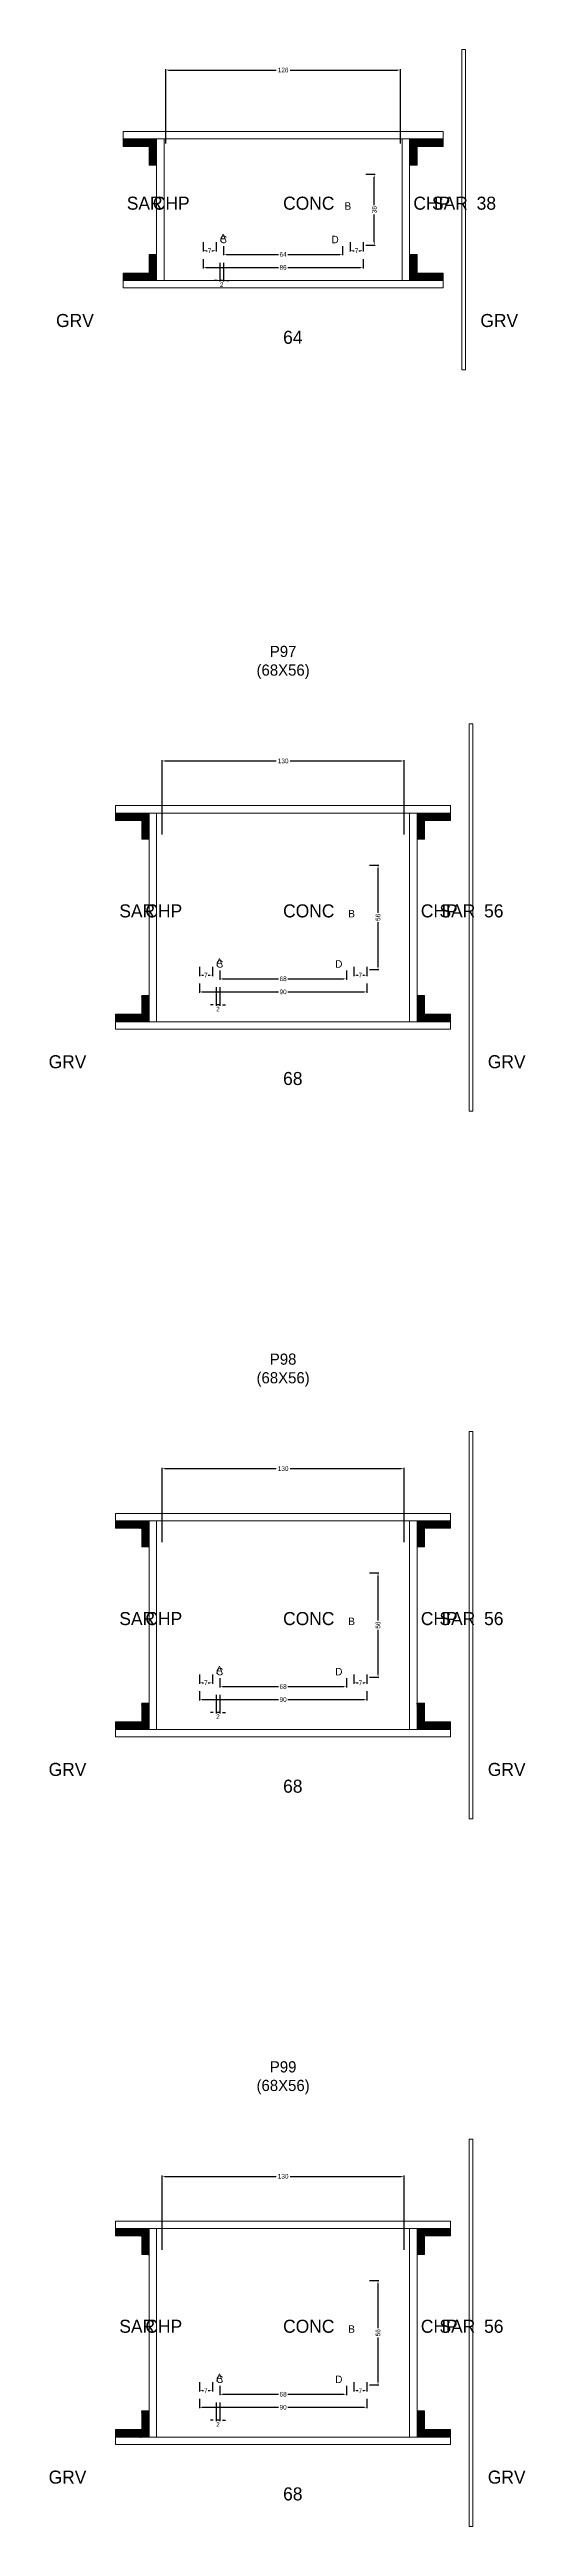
# Model space of a CAD drawing. Header units: centimetres. Extents: x -10500 to 4121, y -45226 to 295.
# Drawn here: x -126 to 130, y -20864 to -19534 of the extents above; entities that cross this region are included whole.
import ezdxf

# ---------------------------------------------------------------- set-up
doc = ezdxf.new("R2010")
doc.units = ezdxf.units.CM
for name, color, linetype in [('COTA', 241, 'Continuous'), ('Hachura', 251, 'Continuous'), ('NOMENCLATURA', 7, 'Continuous'), ('SARRAFO', 251, 'Continuous'), ('Texto Seção', 7, 'Continuous')]:
    doc.layers.add(name, color=color, linetype=linetype)
doc.dimstyles.new('cotax2', dxfattribs={"dimtxt": 2.5, "dimasz": 1.5, "dimexe": 0.5, "dimexo": 0.5, "dimgap": 0.5, "dimtad": 1, "dimcen": 2.5, "dimazin": 3, "dimtfac": 1, "dimtmove": 0, "dimatfit": 3})

# ---------------------------------------------------------------- blocks, each defined once
blk = doc.blocks.new('_CLOSEDFILLED')
at = {"color": 0, "linetype": 'BYBLOCK'}
blk.add_solid([(-1, 0.16), (0, 0), (-1, -0.16)], dxfattribs=at)
blk = doc.blocks.new('*D1366')
for p, q in [((-43, -19646.5), (-43, -19651.5)), ((-41.5, -19651), (-2.5, -19651)), ((2.5, -19651), (41.5, -19651)), ((43, -19646.5), (43, -19651.5))]:
    blk.add_line(p, q)
at = {"layer": 'Defpoints'}
for p in [(-43, -19646), (-43, -19651), (43, -19646)]:
    blk.add_point(p, dxfattribs=at)
at = {"layer": 'COTA', "xscale": 1.5, "yscale": 1.5, "rotation": 180}
blk.add_blockref('_CLOSEDFILLED', (-43, -19651), dxfattribs=at)
at = {"layer": 'COTA', "xscale": 1.5, "yscale": 1.5}
blk.add_blockref('_CLOSEDFILLED', (43, -19651), dxfattribs=at)
at = {"layer": 'COTA', "insert": (0, -19651), "char_height": 2.5, "attachment_point": 5}
blk.add_mtext('86', dxfattribs=at)
blk = doc.blocks.new('*D1367')
for p, q in [((-32, -19639.5), (-32, -19644.5)), ((-30.5, -19644), (-2.5, -19644)), ((2.5, -19644), (30.5, -19644)), ((32, -19639.5), (32, -19644.5))]:
    blk.add_line(p, q)
at = {"layer": 'Defpoints'}
for p in [(-32, -19639), (-32, -19644), (32, -19639)]:
    blk.add_point(p, dxfattribs=at)
at = {"layer": 'COTA', "xscale": 1.5, "yscale": 1.5, "rotation": 180}
blk.add_blockref('_CLOSEDFILLED', (-32, -19644), dxfattribs=at)
at = {"layer": 'COTA', "xscale": 1.5, "yscale": 1.5}
blk.add_blockref('_CLOSEDFILLED', (32, -19644), dxfattribs=at)
at = {"layer": 'COTA', "insert": (0, -19644), "char_height": 2.5, "attachment_point": 5}
blk.add_mtext('64', dxfattribs=at)
blk = doc.blocks.new('*D1368')
for p, q in [((44.5, -19601), (49.5, -19601)), ((49, -19617.5), (49, -19602.5)), ((49, -19637.5), (49, -19622.5)), ((44.5, -19639), (49.5, -19639))]:
    blk.add_line(p, q)
at = {"layer": 'Defpoints'}
for p in [(44, -19601), (44, -19639), (49, -19639)]:
    blk.add_point(p, dxfattribs=at)
at = {"layer": 'COTA', "xscale": 1.5, "yscale": 1.5}
for p, rotation in [((49, -19601), 90), ((49, -19639), 270)]:
    blk.add_blockref('_CLOSEDFILLED', p, dxfattribs=dict(at, rotation=rotation))
at = {"layer": 'COTA', "insert": (49, -19620), "char_height": 2.5, "attachment_point": 5, "rotation": 90}
blk.add_mtext('38', dxfattribs=at)
blk = doc.blocks.new('*D1369')
for p, q in [((-43, -19637.5), (-43, -19642.5)), ((-41.5, -19642), (-40.75, -19642)), ((-38.25, -19642), (-37.5, -19642)), ((-36, -19637.5), (-36, -19642.5))]:
    blk.add_line(p, q)
at = {"layer": 'Defpoints'}
for p in [(-43, -19637), (-43, -19642), (-36, -19637)]:
    blk.add_point(p, dxfattribs=at)
at = {"layer": 'COTA', "xscale": 1.5, "yscale": 1.5, "rotation": 180}
blk.add_blockref('_CLOSEDFILLED', (-43, -19642), dxfattribs=at)
at = {"layer": 'COTA', "xscale": 1.5, "yscale": 1.5}
blk.add_blockref('_CLOSEDFILLED', (-36, -19642), dxfattribs=at)
at = {"layer": 'COTA', "insert": (-39.5, -19642), "char_height": 2.5, "attachment_point": 5}
blk.add_mtext('7', dxfattribs=at)
blk = doc.blocks.new('*D1370')
for p, q in [((36, -19637.5), (36, -19642.5)), ((37.5, -19642), (38.25, -19642)), ((40.75, -19642), (41.5, -19642)), ((43, -19637.5), (43, -19642.5))]:
    blk.add_line(p, q)
at = {"layer": 'Defpoints'}
for p in [(36, -19637), (36, -19642), (43, -19637)]:
    blk.add_point(p, dxfattribs=at)
at = {"layer": 'COTA', "xscale": 1.5, "yscale": 1.5, "rotation": 180}
blk.add_blockref('_CLOSEDFILLED', (36, -19642), dxfattribs=at)
at = {"layer": 'COTA', "xscale": 1.5, "yscale": 1.5}
blk.add_blockref('_CLOSEDFILLED', (43, -19642), dxfattribs=at)
at = {"layer": 'COTA', "insert": (39.5, -19642), "char_height": 2.5, "attachment_point": 5}
blk.add_mtext('7', dxfattribs=at)
blk = doc.blocks.new('*D1371')
for p, q in [((-63, -19584.5), (-63, -19544.5)), ((-61.5, -19545), (-3.75, -19545)), ((3.75, -19545), (61.5, -19545)), ((63, -19584.5), (63, -19544.5))]:
    blk.add_line(p, q)
at = {"layer": 'Defpoints'}
for p in [(-63, -19545), (-63, -19585), (63, -19585)]:
    blk.add_point(p, dxfattribs=at)
at = {"layer": 'COTA', "xscale": 1.5, "yscale": 1.5, "rotation": 180}
blk.add_blockref('_CLOSEDFILLED', (-63, -19545), dxfattribs=at)
at = {"layer": 'COTA', "xscale": 1.5, "yscale": 1.5}
blk.add_blockref('_CLOSEDFILLED', (63, -19545), dxfattribs=at)
at = {"layer": 'COTA', "insert": (0, -19545), "char_height": 2.5, "attachment_point": 5}
blk.add_mtext('126', dxfattribs=at)
blk = doc.blocks.new('*D1392')
for p, q in [((-45, -20035.5), (-45, -20040.5)), ((-43.5, -20040), (-2.5, -20040)), ((2.5, -20040), (43.5, -20040)), ((45, -20035.5), (45, -20040.5))]:
    blk.add_line(p, q)
at = {"layer": 'Defpoints'}
for p in [(-45, -20035), (-45, -20040), (45, -20035)]:
    blk.add_point(p, dxfattribs=at)
at = {"layer": 'COTA', "xscale": 1.5, "yscale": 1.5, "rotation": 180}
blk.add_blockref('_CLOSEDFILLED', (-45, -20040), dxfattribs=at)
at = {"layer": 'COTA', "xscale": 1.5, "yscale": 1.5}
blk.add_blockref('_CLOSEDFILLED', (45, -20040), dxfattribs=at)
at = {"layer": 'COTA', "insert": (0, -20040), "char_height": 2.5, "attachment_point": 5}
blk.add_mtext('90', dxfattribs=at)
blk = doc.blocks.new('*D1393')
for p, q in [((-34, -20028.5), (-34, -20033.5)), ((34, -20028.5), (34, -20033.5)), ((-32.5, -20033), (-2.5, -20033)), ((2.5, -20033), (32.5, -20033))]:
    blk.add_line(p, q)
at = {"layer": 'Defpoints'}
for p in [(-34, -20028), (34, -20028), (-34, -20033)]:
    blk.add_point(p, dxfattribs=at)
at = {"layer": 'COTA', "xscale": 1.5, "yscale": 1.5, "rotation": 180}
blk.add_blockref('_CLOSEDFILLED', (-34, -20033), dxfattribs=at)
at = {"layer": 'COTA', "xscale": 1.5, "yscale": 1.5}
blk.add_blockref('_CLOSEDFILLED', (34, -20033), dxfattribs=at)
at = {"layer": 'COTA', "insert": (0, -20033), "char_height": 2.5, "attachment_point": 5}
blk.add_mtext('68', dxfattribs=at)
blk = doc.blocks.new('*D1394')
for p, q in [((46.5, -19972), (51.5, -19972)), ((51, -19997.5), (51, -19973.5)), ((51, -20026.5), (51, -20002.5)), ((46.5, -20028), (51.5, -20028))]:
    blk.add_line(p, q)
at = {"layer": 'Defpoints'}
for p in [(46, -19972), (46, -20028), (51, -20028)]:
    blk.add_point(p, dxfattribs=at)
at = {"layer": 'COTA', "xscale": 1.5, "yscale": 1.5}
for p, rotation in [((51, -19972), 90), ((51, -20028), 270)]:
    blk.add_blockref('_CLOSEDFILLED', p, dxfattribs=dict(at, rotation=rotation))
at = {"layer": 'COTA', "insert": (51, -20000), "char_height": 2.5, "attachment_point": 5, "rotation": 90}
blk.add_mtext('56', dxfattribs=at)
blk = doc.blocks.new('*D1395')
for p, q in [((-45, -20026.5), (-45, -20031.5)), ((-38, -20026.5), (-38, -20031.5)), ((-43.5, -20031), (-42.75, -20031)), ((-40.25, -20031), (-39.5, -20031))]:
    blk.add_line(p, q)
at = {"layer": 'Defpoints'}
for p in [(-45, -20026), (-38, -20026), (-45, -20031)]:
    blk.add_point(p, dxfattribs=at)
at = {"layer": 'COTA', "xscale": 1.5, "yscale": 1.5, "rotation": 180}
blk.add_blockref('_CLOSEDFILLED', (-45, -20031), dxfattribs=at)
at = {"layer": 'COTA', "xscale": 1.5, "yscale": 1.5}
blk.add_blockref('_CLOSEDFILLED', (-38, -20031), dxfattribs=at)
at = {"layer": 'COTA', "insert": (-41.5, -20031), "char_height": 2.5, "attachment_point": 5}
blk.add_mtext('7', dxfattribs=at)
blk = doc.blocks.new('*D1396')
for p, q in [((38, -20026.5), (38, -20031.5)), ((45, -20026.5), (45, -20031.5)), ((39.5, -20031), (40.25, -20031)), ((42.75, -20031), (43.5, -20031))]:
    blk.add_line(p, q)
at = {"layer": 'Defpoints'}
for p in [(38, -20026), (45, -20026), (38, -20031)]:
    blk.add_point(p, dxfattribs=at)
at = {"layer": 'COTA', "xscale": 1.5, "yscale": 1.5, "rotation": 180}
blk.add_blockref('_CLOSEDFILLED', (38, -20031), dxfattribs=at)
at = {"layer": 'COTA', "xscale": 1.5, "yscale": 1.5}
blk.add_blockref('_CLOSEDFILLED', (45, -20031), dxfattribs=at)
at = {"layer": 'COTA', "insert": (41.5, -20031), "char_height": 2.5, "attachment_point": 5}
blk.add_mtext('7', dxfattribs=at)
blk = doc.blocks.new('*D1397')
for p, q in [((-65, -19955.5), (-65, -19915.5)), ((-63.5, -19916), (-3.75, -19916)), ((3.75, -19916), (63.5, -19916)), ((65, -19955.5), (65, -19915.5))]:
    blk.add_line(p, q)
at = {"layer": 'Defpoints'}
for p in [(-65, -19916), (-65, -19956), (65, -19956)]:
    blk.add_point(p, dxfattribs=at)
at = {"layer": 'COTA', "xscale": 1.5, "yscale": 1.5, "rotation": 180}
blk.add_blockref('_CLOSEDFILLED', (-65, -19916), dxfattribs=at)
at = {"layer": 'COTA', "xscale": 1.5, "yscale": 1.5}
blk.add_blockref('_CLOSEDFILLED', (65, -19916), dxfattribs=at)
at = {"layer": 'COTA', "insert": (0, -19916), "char_height": 2.5, "attachment_point": 5}
blk.add_mtext('130', dxfattribs=at)
blk = doc.blocks.new('*D1418')
for p, q in [((-45, -20415.5), (-45, -20420.5)), ((45, -20415.5), (45, -20420.5)), ((-43.5, -20420), (-2.5, -20420)), ((2.5, -20420), (43.5, -20420))]:
    blk.add_line(p, q)
at = {"layer": 'Defpoints'}
for p in [(-45, -20415), (45, -20415), (-45, -20420)]:
    blk.add_point(p, dxfattribs=at)
at = {"layer": 'COTA', "xscale": 1.5, "yscale": 1.5, "rotation": 180}
blk.add_blockref('_CLOSEDFILLED', (-45, -20420), dxfattribs=at)
at = {"layer": 'COTA', "xscale": 1.5, "yscale": 1.5}
blk.add_blockref('_CLOSEDFILLED', (45, -20420), dxfattribs=at)
at = {"layer": 'COTA', "insert": (0, -20420), "char_height": 2.5, "attachment_point": 5}
blk.add_mtext('90', dxfattribs=at)
blk = doc.blocks.new('*D1419')
for p, q in [((-34, -20408.5), (-34, -20413.5)), ((-32.5, -20413), (-2.5, -20413)), ((2.5, -20413), (32.5, -20413)), ((34, -20408.5), (34, -20413.5))]:
    blk.add_line(p, q)
at = {"layer": 'Defpoints'}
for p in [(-34, -20408), (-34, -20413), (34, -20408)]:
    blk.add_point(p, dxfattribs=at)
at = {"layer": 'COTA', "xscale": 1.5, "yscale": 1.5, "rotation": 180}
blk.add_blockref('_CLOSEDFILLED', (-34, -20413), dxfattribs=at)
at = {"layer": 'COTA', "xscale": 1.5, "yscale": 1.5}
blk.add_blockref('_CLOSEDFILLED', (34, -20413), dxfattribs=at)
at = {"layer": 'COTA', "insert": (0, -20413), "char_height": 2.5, "attachment_point": 5}
blk.add_mtext('68', dxfattribs=at)
blk = doc.blocks.new('*D1420')
for p, q in [((46.5, -20352), (51.5, -20352)), ((51, -20377.5), (51, -20353.5)), ((51, -20406.5), (51, -20382.5)), ((46.5, -20408), (51.5, -20408))]:
    blk.add_line(p, q)
at = {"layer": 'Defpoints'}
for p in [(46, -20352), (46, -20408), (51, -20408)]:
    blk.add_point(p, dxfattribs=at)
at = {"layer": 'COTA', "xscale": 1.5, "yscale": 1.5}
for p, rotation in [((51, -20352), 90), ((51, -20408), 270)]:
    blk.add_blockref('_CLOSEDFILLED', p, dxfattribs=dict(at, rotation=rotation))
at = {"layer": 'COTA', "insert": (51, -20380), "char_height": 2.5, "attachment_point": 5, "rotation": 90}
blk.add_mtext('56', dxfattribs=at)
blk = doc.blocks.new('*D1421')
for p, q in [((-45, -20406.5), (-45, -20411.5)), ((-43.5, -20411), (-42.75, -20411)), ((-40.25, -20411), (-39.5, -20411)), ((-38, -20406.5), (-38, -20411.5))]:
    blk.add_line(p, q)
at = {"layer": 'Defpoints'}
for p in [(-45, -20406), (-45, -20411), (-38, -20406)]:
    blk.add_point(p, dxfattribs=at)
at = {"layer": 'COTA', "xscale": 1.5, "yscale": 1.5, "rotation": 180}
blk.add_blockref('_CLOSEDFILLED', (-45, -20411), dxfattribs=at)
at = {"layer": 'COTA', "xscale": 1.5, "yscale": 1.5}
blk.add_blockref('_CLOSEDFILLED', (-38, -20411), dxfattribs=at)
at = {"layer": 'COTA', "insert": (-41.5, -20411), "char_height": 2.5, "attachment_point": 5}
blk.add_mtext('7', dxfattribs=at)
blk = doc.blocks.new('*D1422')
for p, q in [((38, -20406.5), (38, -20411.5)), ((39.5, -20411), (40.25, -20411)), ((42.75, -20411), (43.5, -20411)), ((45, -20406.5), (45, -20411.5))]:
    blk.add_line(p, q)
at = {"layer": 'Defpoints'}
for p in [(38, -20406), (38, -20411), (45, -20406)]:
    blk.add_point(p, dxfattribs=at)
at = {"layer": 'COTA', "xscale": 1.5, "yscale": 1.5, "rotation": 180}
blk.add_blockref('_CLOSEDFILLED', (38, -20411), dxfattribs=at)
at = {"layer": 'COTA', "xscale": 1.5, "yscale": 1.5}
blk.add_blockref('_CLOSEDFILLED', (45, -20411), dxfattribs=at)
at = {"layer": 'COTA', "insert": (41.5, -20411), "char_height": 2.5, "attachment_point": 5}
blk.add_mtext('7', dxfattribs=at)
blk = doc.blocks.new('*D1423')
for p, q in [((-65, -20335.5), (-65, -20295.5)), ((65, -20335.5), (65, -20295.5)), ((-63.5, -20296), (-3.75, -20296)), ((3.75, -20296), (63.5, -20296))]:
    blk.add_line(p, q)
at = {"layer": 'Defpoints'}
for p in [(-65, -20296), (-65, -20336), (65, -20336)]:
    blk.add_point(p, dxfattribs=at)
at = {"layer": 'COTA', "xscale": 1.5, "yscale": 1.5, "rotation": 180}
blk.add_blockref('_CLOSEDFILLED', (-65, -20296), dxfattribs=at)
at = {"layer": 'COTA', "xscale": 1.5, "yscale": 1.5}
blk.add_blockref('_CLOSEDFILLED', (65, -20296), dxfattribs=at)
at = {"layer": 'COTA', "insert": (0, -20296), "char_height": 2.5, "attachment_point": 5}
blk.add_mtext('130', dxfattribs=at)
blk = doc.blocks.new('*D1444')
for p, q in [((-45, -20795.5), (-45, -20800.5)), ((-43.5, -20800), (-2.5, -20800)), ((2.5, -20800), (43.5, -20800)), ((45, -20795.5), (45, -20800.5))]:
    blk.add_line(p, q)
at = {"layer": 'Defpoints'}
for p in [(-45, -20795), (-45, -20800), (45, -20795)]:
    blk.add_point(p, dxfattribs=at)
at = {"layer": 'COTA', "xscale": 1.5, "yscale": 1.5, "rotation": 180}
blk.add_blockref('_CLOSEDFILLED', (-45, -20800), dxfattribs=at)
at = {"layer": 'COTA', "xscale": 1.5, "yscale": 1.5}
blk.add_blockref('_CLOSEDFILLED', (45, -20800), dxfattribs=at)
at = {"layer": 'COTA', "insert": (0, -20800), "char_height": 2.5, "attachment_point": 5}
blk.add_mtext('90', dxfattribs=at)
blk = doc.blocks.new('*D1445')
for p, q in [((-34, -20788.5), (-34, -20793.5)), ((-32.5, -20793), (-2.5, -20793)), ((2.5, -20793), (32.5, -20793)), ((34, -20788.5), (34, -20793.5))]:
    blk.add_line(p, q)
at = {"layer": 'Defpoints'}
for p in [(-34, -20788), (-34, -20793), (34, -20788)]:
    blk.add_point(p, dxfattribs=at)
at = {"layer": 'COTA', "xscale": 1.5, "yscale": 1.5, "rotation": 180}
blk.add_blockref('_CLOSEDFILLED', (-34, -20793), dxfattribs=at)
at = {"layer": 'COTA', "xscale": 1.5, "yscale": 1.5}
blk.add_blockref('_CLOSEDFILLED', (34, -20793), dxfattribs=at)
at = {"layer": 'COTA', "insert": (0, -20793), "char_height": 2.5, "attachment_point": 5}
blk.add_mtext('68', dxfattribs=at)
blk = doc.blocks.new('*D1446')
for p, q in [((46.5, -20732), (51.5, -20732)), ((51, -20757.5), (51, -20733.5)), ((51, -20786.5), (51, -20762.5)), ((46.5, -20788), (51.5, -20788))]:
    blk.add_line(p, q)
at = {"layer": 'Defpoints'}
for p in [(46, -20732), (46, -20788), (51, -20788)]:
    blk.add_point(p, dxfattribs=at)
at = {"layer": 'COTA', "xscale": 1.5, "yscale": 1.5}
for p, rotation in [((51, -20732), 90), ((51, -20788), 270)]:
    blk.add_blockref('_CLOSEDFILLED', p, dxfattribs=dict(at, rotation=rotation))
at = {"layer": 'COTA', "insert": (51, -20760), "char_height": 2.5, "attachment_point": 5, "rotation": 90}
blk.add_mtext('56', dxfattribs=at)
blk = doc.blocks.new('*D1447')
for p, q in [((-45, -20786.5), (-45, -20791.5)), ((-38, -20786.5), (-38, -20791.5)), ((-43.5, -20791), (-42.75, -20791)), ((-40.25, -20791), (-39.5, -20791))]:
    blk.add_line(p, q)
at = {"layer": 'Defpoints'}
for p in [(-45, -20786), (-38, -20786), (-45, -20791)]:
    blk.add_point(p, dxfattribs=at)
at = {"layer": 'COTA', "xscale": 1.5, "yscale": 1.5, "rotation": 180}
blk.add_blockref('_CLOSEDFILLED', (-45, -20791), dxfattribs=at)
at = {"layer": 'COTA', "xscale": 1.5, "yscale": 1.5}
blk.add_blockref('_CLOSEDFILLED', (-38, -20791), dxfattribs=at)
at = {"layer": 'COTA', "insert": (-41.5, -20791), "char_height": 2.5, "attachment_point": 5}
blk.add_mtext('7', dxfattribs=at)
blk = doc.blocks.new('*D1448')
for p, q in [((38, -20786.5), (38, -20791.5)), ((45, -20786.5), (45, -20791.5)), ((39.5, -20791), (40.25, -20791)), ((42.75, -20791), (43.5, -20791))]:
    blk.add_line(p, q)
at = {"layer": 'Defpoints'}
for p in [(38, -20786), (45, -20786), (38, -20791)]:
    blk.add_point(p, dxfattribs=at)
at = {"layer": 'COTA', "xscale": 1.5, "yscale": 1.5, "rotation": 180}
blk.add_blockref('_CLOSEDFILLED', (38, -20791), dxfattribs=at)
at = {"layer": 'COTA', "xscale": 1.5, "yscale": 1.5}
blk.add_blockref('_CLOSEDFILLED', (45, -20791), dxfattribs=at)
at = {"layer": 'COTA', "insert": (41.5, -20791), "char_height": 2.5, "attachment_point": 5}
blk.add_mtext('7', dxfattribs=at)
blk = doc.blocks.new('*D1449')
for p, q in [((-65, -20715.5), (-65, -20675.5)), ((-63.5, -20676), (-3.75, -20676)), ((3.75, -20676), (63.5, -20676)), ((65, -20715.5), (65, -20675.5))]:
    blk.add_line(p, q)
at = {"layer": 'Defpoints'}
for p in [(-65, -20676), (-65, -20716), (65, -20716)]:
    blk.add_point(p, dxfattribs=at)
at = {"layer": 'COTA', "xscale": 1.5, "yscale": 1.5, "rotation": 180}
blk.add_blockref('_CLOSEDFILLED', (-65, -20676), dxfattribs=at)
at = {"layer": 'COTA', "xscale": 1.5, "yscale": 1.5}
blk.add_blockref('_CLOSEDFILLED', (65, -20676), dxfattribs=at)
at = {"layer": 'COTA', "insert": (0, -20676), "char_height": 2.5, "attachment_point": 5}
blk.add_mtext('130', dxfattribs=at)

msp = doc.modelspace()

# ---------------------------------------------------------------- hatches: boundary and pattern name
at = {"layer": 'SARRAFO'}
h = msp.add_hatch(dxfattribs=at)
h.set_pattern_fill('SOLID', scale=2)
h.paths.add_polyline_path([(-86, -19586), (-72, -19586), (-72, -19582), (-86, -19582)])
h = msp.add_hatch(dxfattribs=at)
h.set_pattern_fill('SOLID', scale=2)
h.paths.add_polyline_path([(-72, -19596), (-68, -19596), (-68, -19582), (-72, -19582)])
h = msp.add_hatch(dxfattribs=at)
h.set_pattern_fill('SOLID', scale=2)
h.paths.add_polyline_path([(68, -19596), (72, -19596), (72, -19582), (68, -19582)])
h = msp.add_hatch(dxfattribs=at)
h.set_pattern_fill('SOLID', scale=2)
h.paths.add_polyline_path([(72, -19586), (86, -19586), (86, -19582), (72, -19582)])
h = msp.add_hatch(dxfattribs=at)
h.set_pattern_fill('SOLID', scale=2)
h.paths.add_polyline_path([(-72, -19658), (-68, -19658), (-68, -19644), (-72, -19644)])
h = msp.add_hatch(dxfattribs=at)
h.set_pattern_fill('SOLID', scale=2)
h.paths.add_polyline_path([(68, -19658), (72, -19658), (72, -19644), (68, -19644)])
h = msp.add_hatch(dxfattribs=at)
h.set_pattern_fill('SOLID', scale=2)
h.paths.add_polyline_path([(-86, -19658), (-72, -19658), (-72, -19654), (-86, -19654)])
h = msp.add_hatch(dxfattribs=at)
h.set_pattern_fill('SOLID', scale=2)
h.paths.add_polyline_path([(72, -19658), (86, -19658), (86, -19654), (72, -19654)])
h = msp.add_hatch(dxfattribs=at)
h.set_pattern_fill('SOLID', scale=2)
h.paths.add_polyline_path([(-90, -19948), (-76, -19948), (-76, -19944), (-90, -19944)])
h = msp.add_hatch(dxfattribs=at)
h.set_pattern_fill('SOLID', scale=2)
h.paths.add_polyline_path([(-76, -19958), (-72, -19958), (-72, -19944), (-76, -19944)])
h = msp.add_hatch(dxfattribs=at)
h.set_pattern_fill('SOLID', scale=2)
h.paths.add_polyline_path([(72, -19958), (76, -19958), (76, -19944), (72, -19944)])
h = msp.add_hatch(dxfattribs=at)
h.set_pattern_fill('SOLID', scale=2)
h.paths.add_polyline_path([(76, -19948), (90, -19948), (90, -19944), (76, -19944)])
h = msp.add_hatch(dxfattribs=at)
h.set_pattern_fill('SOLID', scale=2)
h.paths.add_polyline_path([(-76, -20056), (-72, -20056), (-72, -20042), (-76, -20042)])
h = msp.add_hatch(dxfattribs=at)
h.set_pattern_fill('SOLID', scale=2)
h.paths.add_polyline_path([(72, -20056), (76, -20056), (76, -20042), (72, -20042)])
h = msp.add_hatch(dxfattribs=at)
h.set_pattern_fill('SOLID', scale=2)
h.paths.add_polyline_path([(-90, -20056), (-76, -20056), (-76, -20052), (-90, -20052)])
h = msp.add_hatch(dxfattribs=at)
h.set_pattern_fill('SOLID', scale=2)
h.paths.add_polyline_path([(76, -20056), (90, -20056), (90, -20052), (76, -20052)])
h = msp.add_hatch(dxfattribs=at)
h.set_pattern_fill('SOLID', scale=2)
h.paths.add_polyline_path([(-90, -20328), (-76, -20328), (-76, -20324), (-90, -20324)])
h = msp.add_hatch(dxfattribs=at)
h.set_pattern_fill('SOLID', scale=2)
h.paths.add_polyline_path([(-76, -20338), (-72, -20338), (-72, -20324), (-76, -20324)])
h = msp.add_hatch(dxfattribs=at)
h.set_pattern_fill('SOLID', scale=2)
h.paths.add_polyline_path([(72, -20338), (76, -20338), (76, -20324), (72, -20324)])
h = msp.add_hatch(dxfattribs=at)
h.set_pattern_fill('SOLID', scale=2)
h.paths.add_polyline_path([(76, -20328), (90, -20328), (90, -20324), (76, -20324)])
h = msp.add_hatch(dxfattribs=at)
h.set_pattern_fill('SOLID', scale=2)
h.paths.add_polyline_path([(-76, -20436), (-72, -20436), (-72, -20422), (-76, -20422)])
h = msp.add_hatch(dxfattribs=at)
h.set_pattern_fill('SOLID', scale=2)
h.paths.add_polyline_path([(72, -20436), (76, -20436), (76, -20422), (72, -20422)])
h = msp.add_hatch(dxfattribs=at)
h.set_pattern_fill('SOLID', scale=2)
h.paths.add_polyline_path([(-90, -20436), (-76, -20436), (-76, -20432), (-90, -20432)])
h = msp.add_hatch(dxfattribs=at)
h.set_pattern_fill('SOLID', scale=2)
h.paths.add_polyline_path([(76, -20436), (90, -20436), (90, -20432), (76, -20432)])
h = msp.add_hatch(dxfattribs=at)
h.set_pattern_fill('SOLID', scale=2)
h.paths.add_polyline_path([(-90, -20708), (-76, -20708), (-76, -20704), (-90, -20704)])
h = msp.add_hatch(dxfattribs=at)
h.set_pattern_fill('SOLID', scale=2)
h.paths.add_polyline_path([(-76, -20718), (-72, -20718), (-72, -20704), (-76, -20704)])
h = msp.add_hatch(dxfattribs=at)
h.set_pattern_fill('SOLID', scale=2)
h.paths.add_polyline_path([(72, -20718), (76, -20718), (76, -20704), (72, -20704)])
h = msp.add_hatch(dxfattribs=at)
h.set_pattern_fill('SOLID', scale=2)
h.paths.add_polyline_path([(76, -20708), (90, -20708), (90, -20704), (76, -20704)])
h = msp.add_hatch(dxfattribs=at)
h.set_pattern_fill('SOLID', scale=2)
h.paths.add_polyline_path([(-90, -20816), (-76, -20816), (-76, -20812), (-90, -20812)])
h = msp.add_hatch(dxfattribs=at)
h.set_pattern_fill('SOLID', scale=2)
h.paths.add_polyline_path([(-76, -20816), (-72, -20816), (-72, -20802), (-76, -20802)])
h = msp.add_hatch(dxfattribs=at)
h.set_pattern_fill('SOLID', scale=2)
h.paths.add_polyline_path([(72, -20816), (76, -20816), (76, -20802), (72, -20802)])
h = msp.add_hatch(dxfattribs=at)
h.set_pattern_fill('SOLID', scale=2)
h.paths.add_polyline_path([(76, -20816), (90, -20816), (90, -20812), (76, -20812)])

# ---------------------------------------------------------------- linework, layer by layer
at = {"layer": 'Hachura', "lineweight": 13}
for points in [[(96, -19706), (98, -19706), (98, -19534), (96, -19534)], [(100, -20104), (102, -20104), (102, -19896), (100, -19896)], [(100, -20484), (102, -20484), (102, -20276), (100, -20276)], [(100, -20864), (102, -20864), (102, -20656), (100, -20656)]]:
    msp.add_lwpolyline(points, close=True, dxfattribs=at)
at = {"layer": 'Hachura', "lineweight": 18}
for points in [[(-86, -19582), (86, -19582), (86, -19578), (-86, -19578)], [(-68, -19658), (-64, -19658), (-64, -19582), (-68, -19582)], [(64, -19658), (68, -19658), (68, -19582), (64, -19582)], [(-86, -19662), (86, -19662), (86, -19658), (-86, -19658)], [(-90, -19944), (90, -19944), (90, -19940), (-90, -19940)], [(-72, -20056), (-68, -20056), (-68, -19944), (-72, -19944)], [(68, -20056), (72, -20056), (72, -19944), (68, -19944)], [(-90, -20060), (90, -20060), (90, -20056), (-90, -20056)], [(-90, -20324), (90, -20324), (90, -20320), (-90, -20320)], [(-72, -20436), (-68, -20436), (-68, -20324), (-72, -20324)], [(68, -20436), (72, -20436), (72, -20324), (68, -20324)], [(-90, -20440), (90, -20440), (90, -20436), (-90, -20436)], [(-90, -20704), (90, -20704), (90, -20700), (-90, -20700)], [(-72, -20816), (-68, -20816), (-68, -20704), (-72, -20704)], [(68, -20816), (72, -20816), (72, -20704), (68, -20704)], [(-90, -20820), (90, -20820), (90, -20816), (-90, -20816)]]:
    msp.add_lwpolyline(points, close=True, dxfattribs=at)
at = {"layer": 'SARRAFO', "lineweight": 13}
for points in [[(-86, -19586), (-72, -19586), (-72, -19582), (-86, -19582)], [(-72, -19596), (-68, -19596), (-68, -19582), (-72, -19582)], [(68, -19596), (72, -19596), (72, -19582), (68, -19582)], [(72, -19586), (86, -19586), (86, -19582), (72, -19582)], [(-72, -19658), (-68, -19658), (-68, -19644), (-72, -19644)], [(68, -19658), (72, -19658), (72, -19644), (68, -19644)], [(-86, -19658), (-72, -19658), (-72, -19654), (-86, -19654)], [(72, -19658), (86, -19658), (86, -19654), (72, -19654)], [(-90, -19948), (-76, -19948), (-76, -19944), (-90, -19944)], [(-76, -19958), (-72, -19958), (-72, -19944), (-76, -19944)], [(72, -19958), (76, -19958), (76, -19944), (72, -19944)], [(76, -19948), (90, -19948), (90, -19944), (76, -19944)], [(-76, -20056), (-72, -20056), (-72, -20042), (-76, -20042)], [(72, -20056), (76, -20056), (76, -20042), (72, -20042)], [(-90, -20056), (-76, -20056), (-76, -20052), (-90, -20052)], [(76, -20056), (90, -20056), (90, -20052), (76, -20052)], [(-90, -20328), (-76, -20328), (-76, -20324), (-90, -20324)], [(-76, -20338), (-72, -20338), (-72, -20324), (-76, -20324)], [(72, -20338), (76, -20338), (76, -20324), (72, -20324)], [(76, -20328), (90, -20328), (90, -20324), (76, -20324)], [(-76, -20436), (-72, -20436), (-72, -20422), (-76, -20422)], [(72, -20436), (76, -20436), (76, -20422), (72, -20422)], [(-90, -20436), (-76, -20436), (-76, -20432), (-90, -20432)], [(76, -20436), (90, -20436), (90, -20432), (76, -20432)], [(-90, -20708), (-76, -20708), (-76, -20704), (-90, -20704)], [(-76, -20718), (-72, -20718), (-72, -20704), (-76, -20704)], [(72, -20718), (76, -20718), (76, -20704), (72, -20704)], [(76, -20708), (90, -20708), (90, -20704), (76, -20704)], [(-90, -20816), (-76, -20816), (-76, -20812), (-90, -20812)], [(-76, -20816), (-72, -20816), (-72, -20802), (-76, -20802)], [(72, -20816), (76, -20816), (76, -20802), (72, -20802)], [(76, -20816), (90, -20816), (90, -20812), (76, -20812)]]:
    msp.add_lwpolyline(points, close=True, dxfattribs=at)

# ---------------------------------------------------------------- texts
at = {"layer": 'NOMENCLATURA'}
for s, p in [('B', (33, -19620)), ('A', (-34, -19637)), ('C', (-34, -19638)), ('D', (26, -19638)), ('B', (35, -20000)), ('A', (-36, -20026)), ('C', (-36, -20027)), ('D', (28, -20027)), ('B', (35, -20380)), ('A', (-36, -20406)), ('C', (-36, -20407)), ('D', (28, -20407)), ('B', (35, -20760)), ('A', (-36, -20786)), ('C', (-36, -20787)), ('D', (28, -20787))]:
    msp.add_text(s, height=4, dxfattribs=at).set_placement(p)
at = {"layer": 'NOMENCLATURA', "char_height": 6, "attachment_point": 8}
for s, insert in [('P97\\P(68X56)', (0, -19872)), ('P98\\P(68X56)', (0, -20252)), ('P99\\P(68X56)', (0, -20632))]:
    msp.add_mtext(s, dxfattribs=dict(at, insert=insert))
at = {"layer": 'Texto Seção'}
for s, p in [('SAR', (-84, -19620)), ('CHP', (-70, -19620)), ('CONC', (0, -19620)), ('CHP', (70, -19620)), ('SAR', (80, -19620)), ('38', (104, -19620)), ('GRV', (-122, -19683)), ('GRV', (106, -19683)), ('64', (0, -19692)), ('SAR', (-88, -20000)), ('CHP', (-74, -20000)), ('CONC', (0, -20000)), ('CHP', (74, -20000)), ('SAR', (84, -20000)), ('56', (108, -20000)), ('GRV', (-126, -20081)), ('68', (0, -20090)), ('GRV', (110, -20081)), ('SAR', (-88, -20380)), ('CHP', (-74, -20380)), ('CONC', (0, -20380)), ('CHP', (74, -20380)), ('SAR', (84, -20380)), ('56', (108, -20380)), ('GRV', (-126, -20461)), ('GRV', (110, -20461)), ('68', (0, -20470)), ('SAR', (-88, -20760)), ('CHP', (-74, -20760)), ('CONC', (0, -20760)), ('CHP', (74, -20760)), ('SAR', (84, -20760)), ('56', (108, -20760)), ('GRV', (-126, -20841)), ('GRV', (110, -20841)), ('68', (0, -20850))]:
    msp.add_text(s, height=7, dxfattribs=at).set_placement(p)

# ---------------------------------------------------------------- dimensions: what is measured, and where the dimension line sits
at = {"layer": 'COTA'}
for base, p1, p2, picture, middle in [((-63, -19545), (-63, -19585), (63, -19585), '*D1371', (0, -19545)), ((-43, -19642), (-43, -19637), (-36, -19637), '*D1369', (-39.5, -19642)), ((-32, -19644), (-32, -19639), (32, -19639), '*D1367', (0, -19644)), ((36, -19642), (36, -19637), (43, -19637), '*D1370', (39.5, -19642)), ((-43, -19651), (-43, -19646), (43, -19646), '*D1366', (0, -19651)), ((-65, -19916), (-65, -19956), (65, -19956), '*D1397', (0, -19916)), ((-45, -20031), (-45, -20026), (-38, -20026), '*D1395', (-41.5, -20031)), ((-34, -20033), (-34, -20028), (34, -20028), '*D1393', (0, -20033)), ((38, -20031), (38, -20026), (45, -20026), '*D1396', (41.5, -20031)), ((-45, -20040), (-45, -20035), (45, -20035), '*D1392', (0, -20040)), ((-65, -20296), (-65, -20336), (65, -20336), '*D1423', (0, -20296)), ((-45, -20411), (-45, -20406), (-38, -20406), '*D1421', (-41.5, -20411)), ((-45, -20420), (-45, -20415), (45, -20415), '*D1418', (0, -20420)), ((-34, -20413), (-34, -20408), (34, -20408), '*D1419', (0, -20413)), ((38, -20411), (38, -20406), (45, -20406), '*D1422', (41.5, -20411)), ((-65, -20676), (-65, -20716), (65, -20716), '*D1449', (0, -20676)), ((-45, -20791), (-45, -20786), (-38, -20786), '*D1447', (-41.5, -20791)), ((38, -20791), (38, -20786), (45, -20786), '*D1448', (41.5, -20791)), ((-45, -20800), (-45, -20795), (45, -20795), '*D1444', (0, -20800)), ((-34, -20793), (-34, -20788), (34, -20788), '*D1445', (0, -20793))]:
    dim = msp.add_linear_dim(base=base, p1=p1, p2=p2, dimstyle='cotax2', dxfattribs=at)
    dim.commit()
    dim.dimension.update_dxf_attribs({"geometry": picture, "text_midpoint": middle})
for base, p1, p2, picture, middle in [((49, -19639), (44, -19639), (44, -19601), '*D1368', (49, -19620)), ((51, -20028), (46, -20028), (46, -19972), '*D1394', (51, -20000)), ((51, -20408), (46, -20408), (46, -20352), '*D1420', (51, -20380)), ((51, -20788), (46, -20788), (46, -20732), '*D1446', (51, -20760))]:
    dim = msp.add_linear_dim(base=base, p1=p1, p2=p2, angle=90, dimstyle='cotax2', dxfattribs=at)
    dim.commit()
    dim.dimension.update_dxf_attribs({"geometry": picture, "text_midpoint": middle})
for base, p1, p2 in [((-32, -19658), (-32, -19648), (-34, -19648)), ((-34, -20047), (-34, -20037), (-36, -20037)), ((-34, -20427), (-34, -20417), (-36, -20417)), ((-34, -20807), (-34, -20797), (-36, -20797))]:
    msp.add_linear_dim(base=base, p1=p1, p2=p2, dimstyle='cotax2', dxfattribs=at).render()

doc.saveas('drawing.dxf')
